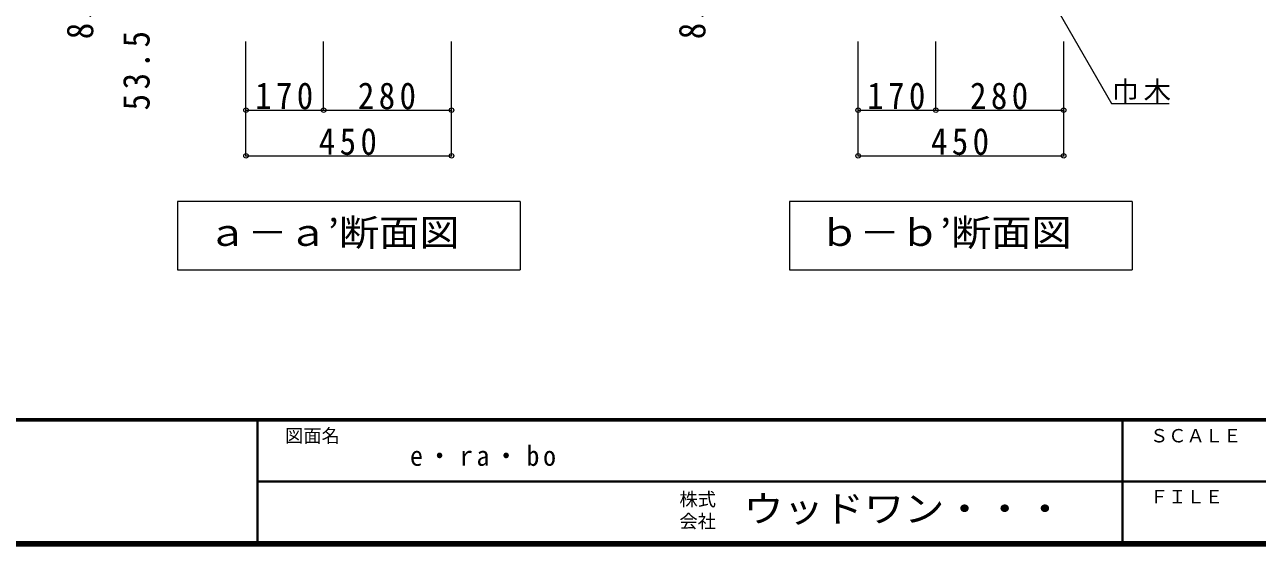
# Model space of a CAD drawing. Units: millimetres at full size, sheet at 1:20; details may follow other scales. Extents: x -3922 to 3878, y -2932 to 2722.
# Drawn here: x -532 to 2166, y -2864 to -1724 of the extents above; entities that cross this region are included whole.
import ezdxf
from ezdxf.enums import TextEntityAlignment as Align

# ---------------------------------------------------------------- set-up
doc = ezdxf.new("R2010")
doc.units = ezdxf.units.MM
doc.header["$LTSCALE"] = 20
doc.header["$PDMODE"] = 32
doc.header["$PDSIZE"] = 10
for name, color, linetype, lineweight in [('0-A_文字', 7, 'Continuous', 18), ('0-B_寸法', 7, 'Continuous', 9), ('F-1_枠', 6, 'Continuous', 40)]:
    doc.layers.add(name, color=color, linetype=linetype, lineweight=lineweight)
doc.layers.add('F-A_文字', color=7, linetype='Continuous')
doc.styles.add('ＭＳ ゴシック', font='')
doc.styles.get('ＭＳ ゴシック').set_extended_font_data('MS Gothic')

msp = doc.modelspace()

# ---------------------------------------------------------------- linework, layer by layer
at = {"layer": '0-A_文字'}
for p, q in [((1732.55, -1698.2), (1847.25, -1896.86)), ((1847.25, -1896.86), (1973.28, -1896.86)), ((552.47, -2111.27), (552.47, -2261.27)), ((1142.47, -2111.27), (1142.47, -2261.27)), ((1892.47, -2111.27), (1142.47, -2111.27)), ((1892.47, -2111.27), (1892.47, -2261.27)), ((-197.53, -2261.27), (552.47, -2261.27)), ((1142.47, -2261.27), (1892.47, -2261.27))]:
    msp.add_line(p, q, dxfattribs=at)
msp.add_lwpolyline([(552.47, -2111.27), (-197.53, -2111.27), (-197.53, -2261.27)], dxfattribs=at)
at = {"layer": '0-B_寸法', "color": 4}
for p, q in [((-47.53, -2011.27), (-47.53, -1761.27)), ((122.47, -1911.27), (122.47, -1761.27)), ((402.47, -2011.27), (402.47, -1761.27)), ((1292.47, -2011.27), (1292.47, -1761.27)), ((1462.47, -1911.27), (1462.47, -1761.27)), ((1742.47, -2011.27), (1742.47, -1761.27)), ((-47.53, -1911.27), (402.47, -1911.27)), ((1292.47, -1911.27), (1742.47, -1911.27)), ((-47.53, -2011.27), (402.47, -2011.27)), ((1292.47, -2011.27), (1742.47, -2011.27))]:
    msp.add_line(p, q, dxfattribs=at)
at = {"layer": '0-B_寸法'}
for p in [(-47.53, -1911.27), (122.47, -1911.27), (402.47, -1911.27), (1292.47, -1911.27), (1462.47, -1911.27), (1742.47, -1911.27), (-47.53, -2011.27), (402.47, -2011.27), (1292.47, -2011.27), (1742.47, -2011.27)]:
    msp.add_point(p, dxfattribs=at)
at = {"layer": 'F-1_枠'}
for p, q in [((3877.97, -2587.71), (-3922.03, -2587.71)), ((3877.97, -2591.04), (-3922.03, -2591.04)), ((-22.03, -2591.04), (-22.03, -2857.71)), ((1871.3, -2591.04), (1871.3, -2857.71)), ((-22.03, -2724.37), (3871.3, -2724.38)), ((3877.97, -2857.71), (-3922.03, -2857.71)), ((3877.97, -2861.04), (-3922.03, -2861.04)), ((3877.97, -2864.37), (-3922.03, -2864.37))]:
    msp.add_line(p, q, dxfattribs=at)

# ---------------------------------------------------------------- texts
at = {"layer": '0-A_文字', "style": 'ＭＳ ゴシック', "width": 1.1}
for s, p in [('ａ－ａ’断面図', (-132.53, -2226.27)), ('ｂ－ｂ’断面図', (1207.47, -2226.27))]:
    msp.add_text(s, height=58.65, dxfattribs=at).set_placement(p, align=Align.BOTTOM_LEFT)
at = {"layer": '0-A_文字', "char_height": 43.99, "attachment_point": 7, "style": 'ＭＳ ゴシック'}
for s, insert in [('\\T1.17;巾木', (1847.25, -1896.86)), ('\\T1.28;\\W0.95;e・ra・bo', (311.3, -2691.04))]:
    msp.add_mtext(s, dxfattribs=dict(at, insert=insert))
at = {"layer": '0-B_寸法', "char_height": 58.65, "attachment_point": 7, "rotation": 90, "style": 'ＭＳ ゴシック'}
for s, insert in [('\\T1.28;\\W0.9;85.5', (-380.85, -1756.02)), ('\\T1.28;\\W0.9;85.5', (959.15, -1756.02)), ('\\T1.28;\\W0.9;53.5', (-257.53, -1911.84))]:
    msp.add_mtext(s, dxfattribs=dict(at, insert=insert))
at = {"layer": '0-B_寸法', "char_height": 58.65, "attachment_point": 7, "style": 'ＭＳ ゴシック'}
for s, insert in [('\\T1.27;\\W0.9;170', (-27.53, -1910.06)), ('\\T1.27;\\W0.9;280', (197.47, -1910.06)), ('\\T1.27;\\W0.9;170', (1312.47, -1910.06)), ('\\T1.27;\\W0.9;280', (1537.47, -1910.06)), ('\\T1.27;\\W0.9;450', (111.93, -2010.06)), ('\\T1.27;\\W0.9;450', (1451.93, -2010.06))]:
    msp.add_mtext(s, dxfattribs=dict(at, insert=insert))
at = {"layer": 'F-A_文字', "style": 'ＭＳ ゴシック'}
for s, p in [('図面名', (37.97, -2647.71)), ('ＳＣＡＬＥ', (1931.3, -2647.71)), ('株式', (901.3, -2787.04)), ('ＦＩＬＥ', (1931.3, -2781.04)), ('会社', (901.3, -2835.04))]:
    msp.add_text(s, height=29.33, dxfattribs=at).set_placement(p, align=Align.BOTTOM_LEFT)
at = {"layer": 'F-A_文字', "style": 'ＭＳ ゴシック', "width": 1.1}
msp.add_text('ウッドワン・・・', height=58.65, dxfattribs=at).set_placement((1041.3, -2831.04), align=Align.BOTTOM_LEFT)

doc.saveas('drawing.dxf')
